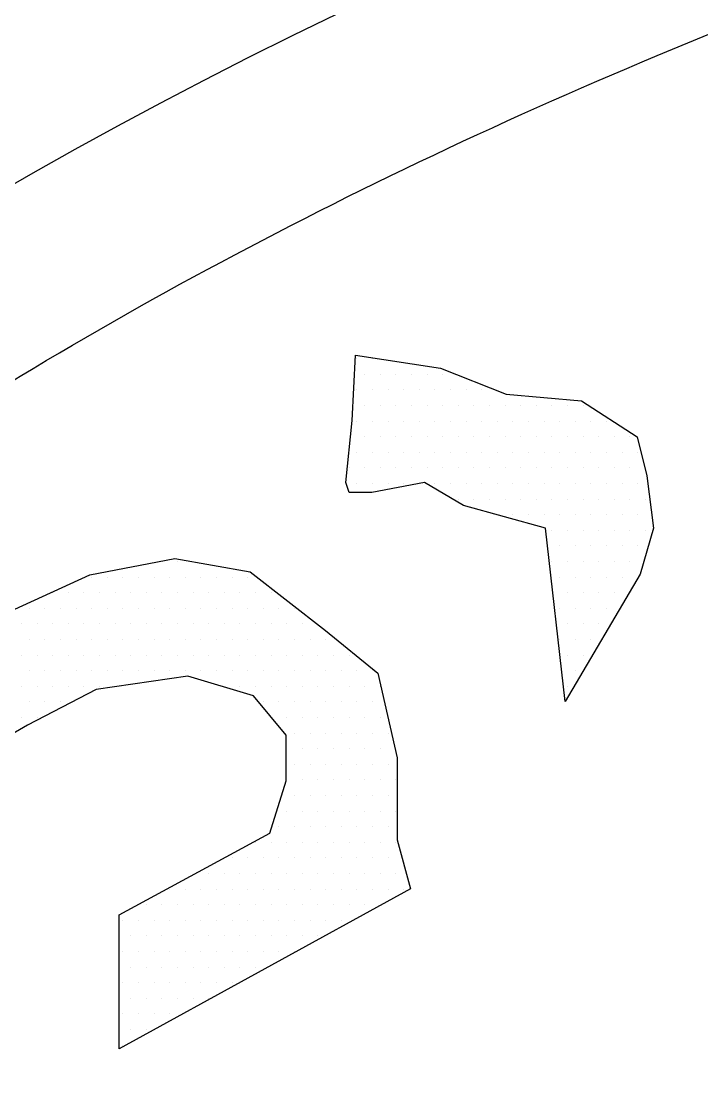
# Model space of a CAD drawing. Extents: x 208781 to 210549, y 749110 to 750610.
# Drawn here: x 209101.34 to 209111.57, y 750521.28 to 750537.13 of the extents above; entities that cross this region are included whole.
import ezdxf

# ---------------------------------------------------------------- set-up
doc = ezdxf.new("R2010")
doc.units = 0
doc.layers.add('_view', color=7, linetype='Continuous')

msp = doc.modelspace()

# ---------------------------------------------------------------- linework, layer by layer
at = {"layer": '_view'}
for p, q in [((209106.388, 750532.054), (209106.388, 750532.054)), ((209106.622, 750532.054), (209106.622, 750532.054)), ((209106.505, 750531.82), (209106.505, 750531.82)), ((209106.74, 750531.82), (209106.74, 750531.82)), ((209106.974, 750531.82), (209106.974, 750531.82)), ((209107.208, 750531.82), (209107.208, 750531.82)), ((209107.443, 750531.82), (209107.443, 750531.82)), ((209107.677, 750531.82), (209107.677, 750531.82)), ((209106.388, 750531.586), (209106.388, 750531.586)), ((209106.622, 750531.586), (209106.622, 750531.586)), ((209106.857, 750531.586), (209106.857, 750531.586)), ((209107.091, 750531.586), (209107.091, 750531.586)), ((209107.325, 750531.586), (209107.325, 750531.586)), ((209107.56, 750531.586), (209107.56, 750531.586)), ((209107.794, 750531.586), (209107.794, 750531.586)), ((209108.029, 750531.586), (209108.029, 750531.586)), ((209108.263, 750531.586), (209108.263, 750531.586)), ((209106.505, 750531.351), (209106.505, 750531.351)), ((209106.74, 750531.351), (209106.74, 750531.351)), ((209106.974, 750531.351), (209106.974, 750531.351)), ((209107.208, 750531.351), (209107.208, 750531.351)), ((209107.443, 750531.351), (209107.443, 750531.351)), ((209107.677, 750531.351), (209107.677, 750531.351)), ((209107.911, 750531.351), (209107.911, 750531.351)), ((209108.146, 750531.351), (209108.146, 750531.351)), ((209108.38, 750531.351), (209108.38, 750531.351)), ((209108.615, 750531.351), (209108.615, 750531.351)), ((209108.849, 750531.351), (209108.849, 750531.351)), ((209109.083, 750531.351), (209109.083, 750531.351)), ((209109.318, 750531.351), (209109.318, 750531.351)), ((209109.552, 750531.351), (209109.552, 750531.351)), ((209109.786, 750531.351), (209109.786, 750531.351)), ((209106.388, 750531.117), (209106.388, 750531.117)), ((209106.622, 750531.117), (209106.622, 750531.117)), ((209106.857, 750531.117), (209106.857, 750531.117)), ((209107.091, 750531.117), (209107.091, 750531.117)), ((209107.325, 750531.117), (209107.325, 750531.117)), ((209107.56, 750531.117), (209107.56, 750531.117)), ((209107.794, 750531.117), (209107.794, 750531.117)), ((209108.029, 750531.117), (209108.029, 750531.117)), ((209108.263, 750531.117), (209108.263, 750531.117)), ((209108.497, 750531.117), (209108.497, 750531.117)), ((209108.732, 750531.117), (209108.732, 750531.117)), ((209108.966, 750531.117), (209108.966, 750531.117)), ((209109.2, 750531.117), (209109.2, 750531.117)), ((209109.435, 750531.117), (209109.435, 750531.117)), ((209109.669, 750531.117), (209109.669, 750531.117)), ((209109.904, 750531.117), (209109.904, 750531.117)), ((209110.138, 750531.117), (209110.138, 750531.117)), ((209106.505, 750530.882), (209106.505, 750530.882)), ((209106.74, 750530.882), (209106.74, 750530.882)), ((209106.974, 750530.882), (209106.974, 750530.882)), ((209107.208, 750530.882), (209107.208, 750530.882)), ((209107.443, 750530.882), (209107.443, 750530.882)), ((209107.677, 750530.882), (209107.677, 750530.882)), ((209107.911, 750530.882), (209107.911, 750530.882)), ((209108.146, 750530.882), (209108.146, 750530.882)), ((209108.38, 750530.882), (209108.38, 750530.882)), ((209108.615, 750530.882), (209108.615, 750530.882)), ((209108.849, 750530.882), (209108.849, 750530.882)), ((209109.083, 750530.882), (209109.083, 750530.882)), ((209109.318, 750530.882), (209109.318, 750530.882)), ((209109.552, 750530.882), (209109.552, 750530.882)), ((209109.786, 750530.882), (209109.786, 750530.882)), ((209110.021, 750530.882), (209110.021, 750530.882)), ((209110.255, 750530.882), (209110.255, 750530.882)), ((209110.49, 750530.882), (209110.49, 750530.882)), ((209106.388, 750530.648), (209106.388, 750530.648)), ((209106.622, 750530.648), (209106.622, 750530.648)), ((209106.857, 750530.648), (209106.857, 750530.648)), ((209107.091, 750530.648), (209107.091, 750530.648)), ((209107.325, 750530.648), (209107.325, 750530.648)), ((209107.56, 750530.648), (209107.56, 750530.648)), ((209107.794, 750530.648), (209107.794, 750530.648)), ((209108.029, 750530.648), (209108.029, 750530.648)), ((209108.263, 750530.648), (209108.263, 750530.648)), ((209108.497, 750530.648), (209108.497, 750530.648)), ((209108.732, 750530.648), (209108.732, 750530.648)), ((209108.966, 750530.648), (209108.966, 750530.648)), ((209109.2, 750530.648), (209109.2, 750530.648)), ((209109.435, 750530.648), (209109.435, 750530.648)), ((209109.669, 750530.648), (209109.669, 750530.648)), ((209109.904, 750530.648), (209109.904, 750530.648)), ((209110.138, 750530.648), (209110.138, 750530.648)), ((209110.372, 750530.648), (209110.372, 750530.648)), ((209110.607, 750530.648), (209110.607, 750530.648)), ((209106.271, 750530.414), (209106.271, 750530.414)), ((209106.505, 750530.414), (209106.505, 750530.414)), ((209106.74, 750530.414), (209106.74, 750530.414)), ((209106.974, 750530.414), (209106.974, 750530.414)), ((209107.208, 750530.414), (209107.208, 750530.414)), ((209107.443, 750530.414), (209107.443, 750530.414)), ((209107.677, 750530.414), (209107.677, 750530.414)), ((209107.911, 750530.414), (209107.911, 750530.414)), ((209108.146, 750530.414), (209108.146, 750530.414)), ((209108.38, 750530.414), (209108.38, 750530.414)), ((209108.615, 750530.414), (209108.615, 750530.414)), ((209108.849, 750530.414), (209108.849, 750530.414)), ((209109.083, 750530.414), (209109.083, 750530.414)), ((209109.318, 750530.414), (209109.318, 750530.414)), ((209109.552, 750530.414), (209109.552, 750530.414)), ((209109.786, 750530.414), (209109.786, 750530.414)), ((209110.021, 750530.414), (209110.021, 750530.414)), ((209110.255, 750530.414), (209110.255, 750530.414)), ((209110.49, 750530.414), (209110.49, 750530.414)), ((209106.388, 750530.179), (209106.388, 750530.179)), ((209106.622, 750530.179), (209106.622, 750530.179)), ((209106.857, 750530.179), (209106.857, 750530.179)), ((209107.091, 750530.179), (209107.091, 750530.179)), ((209107.56, 750530.179), (209107.56, 750530.179)), ((209107.794, 750530.179), (209107.794, 750530.179)), ((209108.029, 750530.179), (209108.029, 750530.179)), ((209108.263, 750530.179), (209108.263, 750530.179)), ((209108.497, 750530.179), (209108.497, 750530.179)), ((209108.732, 750530.179), (209108.732, 750530.179)), ((209108.966, 750530.179), (209108.966, 750530.179)), ((209109.2, 750530.179), (209109.2, 750530.179)), ((209109.435, 750530.179), (209109.435, 750530.179)), ((209109.669, 750530.179), (209109.669, 750530.179)), ((209109.904, 750530.179), (209109.904, 750530.179)), ((209110.138, 750530.179), (209110.138, 750530.179)), ((209110.372, 750530.179), (209110.372, 750530.179)), ((209110.607, 750530.179), (209110.607, 750530.179)), ((209107.911, 750529.945), (209107.911, 750529.945)), ((209108.146, 750529.945), (209108.146, 750529.945)), ((209108.38, 750529.945), (209108.38, 750529.945)), ((209108.615, 750529.945), (209108.615, 750529.945)), ((209108.849, 750529.945), (209108.849, 750529.945)), ((209109.083, 750529.945), (209109.083, 750529.945)), ((209109.318, 750529.945), (209109.318, 750529.945)), ((209109.552, 750529.945), (209109.552, 750529.945)), ((209109.786, 750529.945), (209109.786, 750529.945)), ((209110.021, 750529.945), (209110.021, 750529.945)), ((209110.255, 750529.945), (209110.255, 750529.945)), ((209110.49, 750529.945), (209110.49, 750529.945)), ((209110.724, 750529.945), (209110.724, 750529.945)), ((209108.497, 750529.711), (209108.497, 750529.711)), ((209108.732, 750529.711), (209108.732, 750529.711)), ((209108.966, 750529.711), (209108.966, 750529.711)), ((209109.2, 750529.711), (209109.2, 750529.711)), ((209109.435, 750529.711), (209109.435, 750529.711)), ((209109.669, 750529.711), (209109.669, 750529.711)), ((209109.904, 750529.711), (209109.904, 750529.711)), ((209110.138, 750529.711), (209110.138, 750529.711)), ((209110.372, 750529.711), (209110.372, 750529.711)), ((209110.607, 750529.711), (209110.607, 750529.711)), ((209109.318, 750529.476), (209109.318, 750529.476)), ((209109.552, 750529.476), (209109.552, 750529.476)), ((209109.786, 750529.476), (209109.786, 750529.476)), ((209110.021, 750529.476), (209110.021, 750529.476)), ((209110.255, 750529.476), (209110.255, 750529.476)), ((209110.49, 750529.476), (209110.49, 750529.476)), ((209110.724, 750529.476), (209110.724, 750529.476)), ((209109.435, 750529.242), (209109.435, 750529.242)), ((209109.669, 750529.242), (209109.669, 750529.242)), ((209109.904, 750529.242), (209109.904, 750529.242)), ((209110.138, 750529.242), (209110.138, 750529.242)), ((209110.372, 750529.242), (209110.372, 750529.242)), ((209110.607, 750529.242), (209110.607, 750529.242)), ((209103.458, 750529.007), (209103.458, 750529.007)), ((209103.693, 750529.007), (209103.693, 750529.007)), ((209109.318, 750529.007), (209109.318, 750529.007)), ((209109.552, 750529.007), (209109.552, 750529.007)), ((209109.786, 750529.007), (209109.786, 750529.007)), ((209110.021, 750529.007), (209110.021, 750529.007)), ((209110.255, 750529.007), (209110.255, 750529.007)), ((209110.49, 750529.007), (209110.49, 750529.007)), ((209102.404, 750528.773), (209102.404, 750528.773)), ((209102.638, 750528.773), (209102.638, 750528.773)), ((209102.872, 750528.773), (209102.872, 750528.773)), ((209103.107, 750528.773), (209103.107, 750528.773)), ((209103.341, 750528.773), (209103.341, 750528.773)), ((209103.575, 750528.773), (209103.575, 750528.773)), ((209103.81, 750528.773), (209103.81, 750528.773)), ((209104.044, 750528.773), (209104.044, 750528.773)), ((209104.279, 750528.773), (209104.279, 750528.773)), ((209104.513, 750528.773), (209104.513, 750528.773)), ((209104.747, 750528.773), (209104.747, 750528.773)), ((209109.435, 750528.773), (209109.435, 750528.773)), ((209109.669, 750528.773), (209109.669, 750528.773)), ((209109.904, 750528.773), (209109.904, 750528.773)), ((209110.138, 750528.773), (209110.138, 750528.773)), ((209110.372, 750528.773), (209110.372, 750528.773)), ((209110.607, 750528.773), (209110.607, 750528.773)), ((209101.818, 750528.539), (209101.818, 750528.539)), ((209102.052, 750528.539), (209102.052, 750528.539)), ((209102.286, 750528.539), (209102.286, 750528.539)), ((209102.521, 750528.539), (209102.521, 750528.539)), ((209102.755, 750528.539), (209102.755, 750528.539)), ((209102.99, 750528.539), (209102.99, 750528.539)), ((209103.224, 750528.539), (209103.224, 750528.539)), ((209103.458, 750528.539), (209103.458, 750528.539)), ((209103.693, 750528.539), (209103.693, 750528.539)), ((209103.927, 750528.539), (209103.927, 750528.539)), ((209104.161, 750528.539), (209104.161, 750528.539)), ((209104.396, 750528.539), (209104.396, 750528.539)), ((209104.63, 750528.539), (209104.63, 750528.539)), ((209104.865, 750528.539), (209104.865, 750528.539)), ((209105.099, 750528.539), (209105.099, 750528.539)), ((209109.552, 750528.539), (209109.552, 750528.539)), ((209109.786, 750528.539), (209109.786, 750528.539)), ((209110.021, 750528.539), (209110.021, 750528.539)), ((209110.255, 750528.539), (209110.255, 750528.539)), ((209101.466, 750528.304), (209101.466, 750528.304)), ((209101.7, 750528.304), (209101.7, 750528.304)), ((209101.935, 750528.304), (209101.935, 750528.304)), ((209102.169, 750528.304), (209102.169, 750528.304)), ((209102.404, 750528.304), (209102.404, 750528.304)), ((209102.638, 750528.304), (209102.638, 750528.304)), ((209102.872, 750528.304), (209102.872, 750528.304)), ((209103.107, 750528.304), (209103.107, 750528.304)), ((209103.341, 750528.304), (209103.341, 750528.304)), ((209103.575, 750528.304), (209103.575, 750528.304)), ((209103.81, 750528.304), (209103.81, 750528.304)), ((209104.044, 750528.304), (209104.044, 750528.304)), ((209104.279, 750528.304), (209104.279, 750528.304)), ((209104.513, 750528.304), (209104.513, 750528.304)), ((209104.747, 750528.304), (209104.747, 750528.304)), ((209104.982, 750528.304), (209104.982, 750528.304)), ((209105.216, 750528.304), (209105.216, 750528.304)), ((209105.45, 750528.304), (209105.45, 750528.304)), ((209109.435, 750528.304), (209109.435, 750528.304)), ((209109.669, 750528.304), (209109.669, 750528.304)), ((209109.904, 750528.304), (209109.904, 750528.304)), ((209110.138, 750528.304), (209110.138, 750528.304)), ((209101.349, 750528.07), (209101.349, 750528.07)), ((209101.583, 750528.07), (209101.583, 750528.07)), ((209101.818, 750528.07), (209101.818, 750528.07)), ((209102.052, 750528.07), (209102.052, 750528.07)), ((209102.286, 750528.07), (209102.286, 750528.07)), ((209102.521, 750528.07), (209102.521, 750528.07)), ((209102.755, 750528.07), (209102.755, 750528.07)), ((209102.99, 750528.07), (209102.99, 750528.07)), ((209103.224, 750528.07), (209103.224, 750528.07)), ((209103.458, 750528.07), (209103.458, 750528.07)), ((209103.693, 750528.07), (209103.693, 750528.07)), ((209103.927, 750528.07), (209103.927, 750528.07)), ((209104.161, 750528.07), (209104.161, 750528.07)), ((209104.396, 750528.07), (209104.396, 750528.07)), ((209104.63, 750528.07), (209104.63, 750528.07)), ((209104.865, 750528.07), (209104.865, 750528.07)), ((209105.099, 750528.07), (209105.099, 750528.07)), ((209105.333, 750528.07), (209105.333, 750528.07)), ((209105.568, 750528.07), (209105.568, 750528.07)), ((209109.552, 750528.07), (209109.552, 750528.07)), ((209109.786, 750528.07), (209109.786, 750528.07)), ((209110.021, 750528.07), (209110.021, 750528.07)), ((209101.466, 750527.836), (209101.466, 750527.836)), ((209101.7, 750527.836), (209101.7, 750527.836)), ((209101.935, 750527.836), (209101.935, 750527.836)), ((209102.169, 750527.836), (209102.169, 750527.836)), ((209102.404, 750527.836), (209102.404, 750527.836)), ((209102.638, 750527.836), (209102.638, 750527.836)), ((209102.872, 750527.836), (209102.872, 750527.836)), ((209103.107, 750527.836), (209103.107, 750527.836)), ((209103.341, 750527.836), (209103.341, 750527.836)), ((209103.575, 750527.836), (209103.575, 750527.836)), ((209103.81, 750527.836), (209103.81, 750527.836)), ((209104.044, 750527.836), (209104.044, 750527.836)), ((209104.279, 750527.836), (209104.279, 750527.836)), ((209104.513, 750527.836), (209104.513, 750527.836)), ((209104.747, 750527.836), (209104.747, 750527.836)), ((209104.982, 750527.836), (209104.982, 750527.836)), ((209105.216, 750527.836), (209105.216, 750527.836)), ((209105.45, 750527.836), (209105.45, 750527.836)), ((209105.685, 750527.836), (209105.685, 750527.836)), ((209105.919, 750527.836), (209105.919, 750527.836)), ((209109.435, 750527.836), (209109.435, 750527.836)), ((209109.669, 750527.836), (209109.669, 750527.836)), ((209109.904, 750527.836), (209109.904, 750527.836)), ((209101.349, 750527.601), (209101.349, 750527.601)), ((209101.583, 750527.601), (209101.583, 750527.601)), ((209101.818, 750527.601), (209101.818, 750527.601)), ((209102.052, 750527.601), (209102.052, 750527.601)), ((209102.286, 750527.601), (209102.286, 750527.601)), ((209102.521, 750527.601), (209102.521, 750527.601)), ((209102.755, 750527.601), (209102.755, 750527.601)), ((209102.99, 750527.601), (209102.99, 750527.601)), ((209103.224, 750527.601), (209103.224, 750527.601)), ((209103.458, 750527.601), (209103.458, 750527.601)), ((209103.693, 750527.601), (209103.693, 750527.601)), ((209103.927, 750527.601), (209103.927, 750527.601)), ((209104.161, 750527.601), (209104.161, 750527.601)), ((209104.396, 750527.601), (209104.396, 750527.601)), ((209104.63, 750527.601), (209104.63, 750527.601)), ((209104.865, 750527.601), (209104.865, 750527.601)), ((209105.099, 750527.601), (209105.099, 750527.601)), ((209105.333, 750527.601), (209105.333, 750527.601)), ((209105.568, 750527.601), (209105.568, 750527.601)), ((209105.802, 750527.601), (209105.802, 750527.601)), ((209106.036, 750527.601), (209106.036, 750527.601)), ((209106.271, 750527.601), (209106.271, 750527.601)), ((209109.552, 750527.601), (209109.552, 750527.601)), ((209109.786, 750527.601), (209109.786, 750527.601)), ((209101.466, 750527.367), (209101.466, 750527.367)), ((209101.7, 750527.367), (209101.7, 750527.367)), ((209101.935, 750527.367), (209101.935, 750527.367)), ((209102.169, 750527.367), (209102.169, 750527.367)), ((209102.404, 750527.367), (209102.404, 750527.367)), ((209102.638, 750527.367), (209102.638, 750527.367)), ((209102.872, 750527.367), (209102.872, 750527.367)), ((209103.107, 750527.367), (209103.107, 750527.367)), ((209103.341, 750527.367), (209103.341, 750527.367)), ((209103.575, 750527.367), (209103.575, 750527.367)), ((209103.81, 750527.367), (209103.81, 750527.367)), ((209104.044, 750527.367), (209104.044, 750527.367)), ((209104.279, 750527.367), (209104.279, 750527.367)), ((209104.513, 750527.367), (209104.513, 750527.367)), ((209104.747, 750527.367), (209104.747, 750527.367)), ((209104.982, 750527.367), (209104.982, 750527.367)), ((209105.216, 750527.367), (209105.216, 750527.367)), ((209105.45, 750527.367), (209105.45, 750527.367)), ((209105.685, 750527.367), (209105.685, 750527.367)), ((209105.919, 750527.367), (209105.919, 750527.367)), ((209106.154, 750527.367), (209106.154, 750527.367)), ((209106.388, 750527.367), (209106.388, 750527.367)), ((209106.622, 750527.367), (209106.622, 750527.367)), ((209109.669, 750527.367), (209109.669, 750527.367)), ((209101.349, 750527.132), (209101.349, 750527.132)), ((209101.583, 750527.132), (209101.583, 750527.132)), ((209101.818, 750527.132), (209101.818, 750527.132)), ((209102.052, 750527.132), (209102.052, 750527.132)), ((209102.286, 750527.132), (209102.286, 750527.132)), ((209102.521, 750527.132), (209102.521, 750527.132)), ((209102.755, 750527.132), (209102.755, 750527.132)), ((209104.396, 750527.132), (209104.396, 750527.132)), ((209104.63, 750527.132), (209104.63, 750527.132)), ((209104.865, 750527.132), (209104.865, 750527.132)), ((209105.099, 750527.132), (209105.099, 750527.132)), ((209105.333, 750527.132), (209105.333, 750527.132)), ((209105.568, 750527.132), (209105.568, 750527.132)), ((209105.802, 750527.132), (209105.802, 750527.132)), ((209106.036, 750527.132), (209106.036, 750527.132)), ((209106.271, 750527.132), (209106.271, 750527.132)), ((209106.505, 750527.132), (209106.505, 750527.132)), ((209106.74, 750527.132), (209106.74, 750527.132)), ((209109.552, 750527.132), (209109.552, 750527.132)), ((209101.466, 750526.898), (209101.466, 750526.898)), ((209101.7, 750526.898), (209101.7, 750526.898)), ((209101.935, 750526.898), (209101.935, 750526.898)), ((209104.982, 750526.898), (209104.982, 750526.898)), ((209105.216, 750526.898), (209105.216, 750526.898)), ((209105.45, 750526.898), (209105.45, 750526.898)), ((209105.685, 750526.898), (209105.685, 750526.898)), ((209105.919, 750526.898), (209105.919, 750526.898)), ((209106.154, 750526.898), (209106.154, 750526.898)), ((209106.388, 750526.898), (209106.388, 750526.898)), ((209106.622, 750526.898), (209106.622, 750526.898)), ((209101.349, 750526.664), (209101.349, 750526.664)), ((209101.583, 750526.664), (209101.583, 750526.664)), ((209105.333, 750526.664), (209105.333, 750526.664)), ((209105.568, 750526.664), (209105.568, 750526.664)), ((209105.802, 750526.664), (209105.802, 750526.664)), ((209106.036, 750526.664), (209106.036, 750526.664)), ((209106.271, 750526.664), (209106.271, 750526.664)), ((209106.505, 750526.664), (209106.505, 750526.664)), ((209106.74, 750526.664), (209106.74, 750526.664)), ((209105.45, 750526.429), (209105.45, 750526.429)), ((209105.685, 750526.429), (209105.685, 750526.429)), ((209105.919, 750526.429), (209105.919, 750526.429)), ((209106.154, 750526.429), (209106.154, 750526.429)), ((209106.388, 750526.429), (209106.388, 750526.429)), ((209106.622, 750526.429), (209106.622, 750526.429)), ((209106.857, 750526.429), (209106.857, 750526.429)), ((209105.333, 750526.195), (209105.333, 750526.195)), ((209105.568, 750526.195), (209105.568, 750526.195)), ((209105.802, 750526.195), (209105.802, 750526.195)), ((209106.036, 750526.195), (209106.036, 750526.195)), ((209106.271, 750526.195), (209106.271, 750526.195)), ((209106.505, 750526.195), (209106.505, 750526.195)), ((209106.74, 750526.195), (209106.74, 750526.195)), ((209105.45, 750525.961), (209105.45, 750525.961)), ((209105.685, 750525.961), (209105.685, 750525.961)), ((209105.919, 750525.961), (209105.919, 750525.961)), ((209106.154, 750525.961), (209106.154, 750525.961)), ((209106.388, 750525.961), (209106.388, 750525.961)), ((209106.622, 750525.961), (209106.622, 750525.961)), ((209106.857, 750525.961), (209106.857, 750525.961)), ((209105.333, 750525.726), (209105.333, 750525.726)), ((209105.568, 750525.726), (209105.568, 750525.726)), ((209105.802, 750525.726), (209105.802, 750525.726)), ((209106.036, 750525.726), (209106.036, 750525.726)), ((209106.271, 750525.726), (209106.271, 750525.726)), ((209106.505, 750525.726), (209106.505, 750525.726)), ((209106.74, 750525.726), (209106.74, 750525.726)), ((209106.974, 750525.726), (209106.974, 750525.726)), ((209105.45, 750525.492), (209105.45, 750525.492)), ((209105.685, 750525.492), (209105.685, 750525.492)), ((209105.919, 750525.492), (209105.919, 750525.492)), ((209106.154, 750525.492), (209106.154, 750525.492)), ((209106.388, 750525.492), (209106.388, 750525.492)), ((209106.622, 750525.492), (209106.622, 750525.492)), ((209106.857, 750525.492), (209106.857, 750525.492)), ((209105.333, 750525.257), (209105.333, 750525.257)), ((209105.568, 750525.257), (209105.568, 750525.257)), ((209105.802, 750525.257), (209105.802, 750525.257)), ((209106.036, 750525.257), (209106.036, 750525.257)), ((209106.271, 750525.257), (209106.271, 750525.257)), ((209106.505, 750525.257), (209106.505, 750525.257)), ((209106.74, 750525.257), (209106.74, 750525.257)), ((209106.974, 750525.257), (209106.974, 750525.257)), ((209105.216, 750525.023), (209105.216, 750525.023)), ((209105.45, 750525.023), (209105.45, 750525.023)), ((209105.685, 750525.023), (209105.685, 750525.023)), ((209105.919, 750525.023), (209105.919, 750525.023)), ((209106.154, 750525.023), (209106.154, 750525.023)), ((209106.388, 750525.023), (209106.388, 750525.023)), ((209106.622, 750525.023), (209106.622, 750525.023)), ((209106.857, 750525.023), (209106.857, 750525.023)), ((209104.865, 750524.789), (209104.865, 750524.789)), ((209105.099, 750524.789), (209105.099, 750524.789)), ((209105.333, 750524.789), (209105.333, 750524.789)), ((209105.568, 750524.789), (209105.568, 750524.789)), ((209105.802, 750524.789), (209105.802, 750524.789)), ((209106.036, 750524.789), (209106.036, 750524.789)), ((209106.271, 750524.789), (209106.271, 750524.789)), ((209106.505, 750524.789), (209106.505, 750524.789)), ((209106.74, 750524.789), (209106.74, 750524.789)), ((209106.974, 750524.789), (209106.974, 750524.789)), ((209104.513, 750524.554), (209104.513, 750524.554)), ((209104.747, 750524.554), (209104.747, 750524.554)), ((209104.982, 750524.554), (209104.982, 750524.554)), ((209105.216, 750524.554), (209105.216, 750524.554)), ((209105.45, 750524.554), (209105.45, 750524.554)), ((209105.685, 750524.554), (209105.685, 750524.554)), ((209105.919, 750524.554), (209105.919, 750524.554)), ((209106.154, 750524.554), (209106.154, 750524.554)), ((209106.388, 750524.554), (209106.388, 750524.554)), ((209106.622, 750524.554), (209106.622, 750524.554)), ((209106.857, 750524.554), (209106.857, 750524.554)), ((209104.161, 750524.32), (209104.161, 750524.32)), ((209104.396, 750524.32), (209104.396, 750524.32)), ((209104.63, 750524.32), (209104.63, 750524.32)), ((209104.865, 750524.32), (209104.865, 750524.32)), ((209105.099, 750524.32), (209105.099, 750524.32)), ((209105.333, 750524.32), (209105.333, 750524.32)), ((209105.568, 750524.32), (209105.568, 750524.32)), ((209105.802, 750524.32), (209105.802, 750524.32)), ((209106.036, 750524.32), (209106.036, 750524.32)), ((209106.271, 750524.32), (209106.271, 750524.32)), ((209106.505, 750524.32), (209106.505, 750524.32)), ((209106.74, 750524.32), (209106.74, 750524.32)), ((209106.974, 750524.32), (209106.974, 750524.32)), ((209103.575, 750524.086), (209103.575, 750524.086)), ((209103.81, 750524.086), (209103.81, 750524.086)), ((209104.044, 750524.086), (209104.044, 750524.086)), ((209104.279, 750524.086), (209104.279, 750524.086)), ((209104.513, 750524.086), (209104.513, 750524.086)), ((209104.747, 750524.086), (209104.747, 750524.086)), ((209104.982, 750524.086), (209104.982, 750524.086)), ((209105.216, 750524.086), (209105.216, 750524.086)), ((209105.45, 750524.086), (209105.45, 750524.086)), ((209105.685, 750524.086), (209105.685, 750524.086)), ((209105.919, 750524.086), (209105.919, 750524.086)), ((209106.154, 750524.086), (209106.154, 750524.086)), ((209106.388, 750524.086), (209106.388, 750524.086)), ((209106.622, 750524.086), (209106.622, 750524.086)), ((209106.857, 750524.086), (209106.857, 750524.086)), ((209107.091, 750524.086), (209107.091, 750524.086)), ((209103.224, 750523.851), (209103.224, 750523.851)), ((209103.458, 750523.851), (209103.458, 750523.851)), ((209103.693, 750523.851), (209103.693, 750523.851)), ((209103.927, 750523.851), (209103.927, 750523.851)), ((209104.161, 750523.851), (209104.161, 750523.851)), ((209104.396, 750523.851), (209104.396, 750523.851)), ((209104.63, 750523.851), (209104.63, 750523.851)), ((209104.865, 750523.851), (209104.865, 750523.851)), ((209105.099, 750523.851), (209105.099, 750523.851)), ((209105.333, 750523.851), (209105.333, 750523.851)), ((209105.568, 750523.851), (209105.568, 750523.851)), ((209105.802, 750523.851), (209105.802, 750523.851)), ((209106.036, 750523.851), (209106.036, 750523.851)), ((209106.271, 750523.851), (209106.271, 750523.851)), ((209106.505, 750523.851), (209106.505, 750523.851)), ((209106.74, 750523.851), (209106.74, 750523.851)), ((209102.872, 750523.617), (209102.872, 750523.617)), ((209103.107, 750523.617), (209103.107, 750523.617)), ((209103.341, 750523.617), (209103.341, 750523.617)), ((209103.575, 750523.617), (209103.575, 750523.617)), ((209103.81, 750523.617), (209103.81, 750523.617)), ((209104.044, 750523.617), (209104.044, 750523.617)), ((209104.279, 750523.617), (209104.279, 750523.617)), ((209104.513, 750523.617), (209104.513, 750523.617)), ((209104.747, 750523.617), (209104.747, 750523.617)), ((209104.982, 750523.617), (209104.982, 750523.617)), ((209105.216, 750523.617), (209105.216, 750523.617)), ((209105.45, 750523.617), (209105.45, 750523.617)), ((209105.685, 750523.617), (209105.685, 750523.617)), ((209105.919, 750523.617), (209105.919, 750523.617)), ((209106.154, 750523.617), (209106.154, 750523.617)), ((209102.99, 750523.382), (209102.99, 750523.382)), ((209103.224, 750523.382), (209103.224, 750523.382)), ((209103.458, 750523.382), (209103.458, 750523.382)), ((209103.693, 750523.382), (209103.693, 750523.382)), ((209103.927, 750523.382), (209103.927, 750523.382)), ((209104.161, 750523.382), (209104.161, 750523.382)), ((209104.396, 750523.382), (209104.396, 750523.382)), ((209104.63, 750523.382), (209104.63, 750523.382)), ((209104.865, 750523.382), (209104.865, 750523.382)), ((209105.099, 750523.382), (209105.099, 750523.382)), ((209105.333, 750523.382), (209105.333, 750523.382)), ((209105.568, 750523.382), (209105.568, 750523.382)), ((209105.802, 750523.382), (209105.802, 750523.382)), ((209102.872, 750523.148), (209102.872, 750523.148)), ((209103.107, 750523.148), (209103.107, 750523.148)), ((209103.341, 750523.148), (209103.341, 750523.148)), ((209103.575, 750523.148), (209103.575, 750523.148)), ((209103.81, 750523.148), (209103.81, 750523.148)), ((209104.044, 750523.148), (209104.044, 750523.148)), ((209104.279, 750523.148), (209104.279, 750523.148)), ((209104.513, 750523.148), (209104.513, 750523.148)), ((209104.747, 750523.148), (209104.747, 750523.148)), ((209104.982, 750523.148), (209104.982, 750523.148)), ((209105.216, 750523.148), (209105.216, 750523.148)), ((209105.45, 750523.148), (209105.45, 750523.148)), ((209102.99, 750522.914), (209102.99, 750522.914)), ((209103.224, 750522.914), (209103.224, 750522.914)), ((209103.458, 750522.914), (209103.458, 750522.914)), ((209103.693, 750522.914), (209103.693, 750522.914)), ((209103.927, 750522.914), (209103.927, 750522.914)), ((209104.161, 750522.914), (209104.161, 750522.914)), ((209104.396, 750522.914), (209104.396, 750522.914)), ((209104.63, 750522.914), (209104.63, 750522.914)), ((209104.865, 750522.914), (209104.865, 750522.914)), ((209102.872, 750522.679), (209102.872, 750522.679)), ((209103.107, 750522.679), (209103.107, 750522.679)), ((209103.341, 750522.679), (209103.341, 750522.679)), ((209103.575, 750522.679), (209103.575, 750522.679)), ((209103.81, 750522.679), (209103.81, 750522.679)), ((209104.044, 750522.679), (209104.044, 750522.679)), ((209104.279, 750522.679), (209104.279, 750522.679)), ((209104.513, 750522.679), (209104.513, 750522.679)), ((209102.99, 750522.445), (209102.99, 750522.445)), ((209103.224, 750522.445), (209103.224, 750522.445)), ((209103.458, 750522.445), (209103.458, 750522.445)), ((209103.693, 750522.445), (209103.693, 750522.445)), ((209103.927, 750522.445), (209103.927, 750522.445)), ((209104.161, 750522.445), (209104.161, 750522.445)), ((209102.872, 750522.211), (209102.872, 750522.211)), ((209103.107, 750522.211), (209103.107, 750522.211)), ((209103.341, 750522.211), (209103.341, 750522.211)), ((209103.575, 750522.211), (209103.575, 750522.211)), ((209102.99, 750521.976), (209102.99, 750521.976)), ((209103.224, 750521.976), (209103.224, 750521.976)), ((209102.872, 750521.742), (209102.872, 750521.742))]:
    msp.add_line(p, q, dxfattribs=at)
for points in [[(209106.222, 750530.195), (209106.32, 750531.128), (209106.369, 750532.11), (209107.647, 750531.913), (209108.631, 750531.52), (209109.761, 750531.422), (209110.597, 750530.882), (209110.744, 750530.293), (209110.843, 750529.507), (209110.646, 750528.82), (209109.515, 750526.905), (209109.22, 750529.507), (209107.992, 750529.851), (209107.402, 750530.195), (209106.615, 750530.047), (209106.271, 750530.047)], [(209100.262, 750525.958), (209100.065, 750526.105), (209099.918, 750528.069), (209100.655, 750528.02), (209102.376, 750528.806), (209103.654, 750529.051), (209104.784, 750528.855), (209105.915, 750527.971), (209106.701, 750527.333), (209106.996, 750526.056), (209106.996, 750524.828), (209107.193, 750524.092), (209102.818, 750521.686), (209102.818, 750523.699), (209105.079, 750524.927), (209105.325, 750525.712), (209105.325, 750526.4), (209104.833, 750526.989), (209103.85, 750527.284), (209102.474, 750527.087), (209101.442, 750526.547), (209100.508, 750526.007)]]:
    msp.add_lwpolyline(points, close=True, dxfattribs=at)
msp.add_ellipse((209151.427, 750503.621), major_axis=(-72.325, 0), ratio=0.596491, dxfattribs=at)
msp.add_open_spline([(209081.64, 750503.621), (209081.64, 750500.487), (209082.274, 750497.349), (209084.829, 750491.17), (209086.754, 750488.131), (209091.85, 750482.343), (209095.021, 750479.598), (209102.441, 750474.608), (209106.688, 750472.363), (209116.004, 750468.533), (209121.071, 750466.948), (209131.718, 750464.545), (209137.296, 750463.728), (209148.627, 750462.914), (209154.378, 750462.917), (209167.284, 750463.861), (209174.38, 750465.064), (209187.585, 750468.687), (209193.691, 750471.108), (209204.309, 750476.895), (209208.817, 750480.26), (209215.209, 750486.9), (209217.415, 750490.084), (209220.383, 750496.58), (209221.15, 750499.89), (209221.271, 750506.505), (209220.626, 750509.818), (209217.902, 750516.335), (209215.819, 750519.538), (209210.272, 750525.603), (209206.808, 750528.462), (209198.71, 750533.599), (209194.078, 750535.877), (209183.955, 750539.671), (209178.465, 750541.187), (209167.001, 750543.346), (209161.028, 750543.989), (209148.997, 750544.353), (209142.942, 750544.074), (209131.157, 750542.616), (209125.429, 750541.436), (209114.685, 750538.264), (209109.671, 750536.271), (209100.696, 750531.623), (209096.736, 750528.97), (209090.127, 750523.217), (209087.48, 750520.12), (209083.622, 750513.727), (209082.408, 750510.437), (209081.729, 750505.965), (209081.64, 750504.793), (209081.64, 750503.621)], degree=3, knots=[0, 0, 0, 0, 0.241824, 0.241824, 0.483649, 0.483649, 0.725473, 0.725473, 0.967297, 0.967297, 1.209121, 1.209121, 1.450946, 1.450946, 1.69277, 1.69277, 2.001959, 2.001959, 2.311147, 2.311147, 2.620336, 2.620336, 2.875511, 2.875511, 3.130686, 3.130686, 3.385861, 3.385861, 3.641036, 3.641036, 3.896211, 3.896211, 4.151386, 4.151386, 4.406561, 4.406561, 4.661736, 4.661736, 4.916911, 4.916911, 5.172086, 5.172086, 5.427261, 5.427261, 5.682436, 5.682436, 5.937611, 5.937611, 6.192786, 6.192786, 6.283185, 6.283185, 6.283185, 6.283185], dxfattribs=at)

doc.saveas('drawing.dxf')
